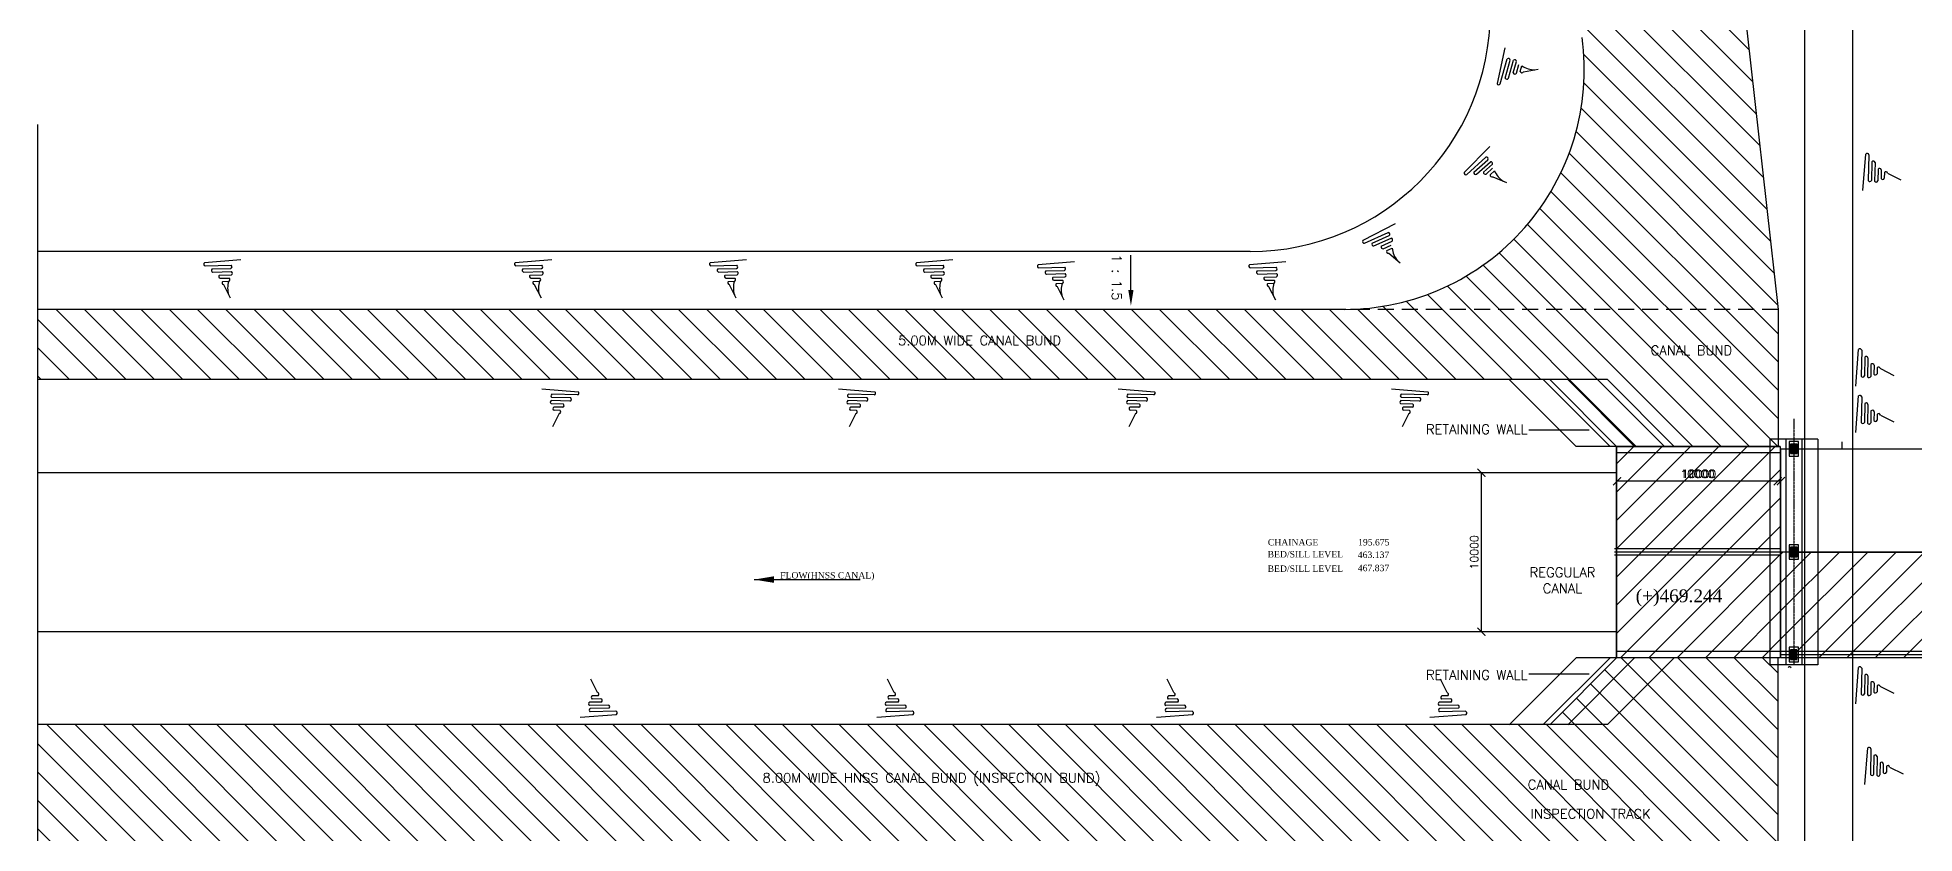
# Model space of a CAD drawing. Header units: inches. Extents: x -400915 to 515323, y 79868 to 577806.
# Drawn here: x -400915 to -283651, y 164311 to 214030 of the extents above; entities that cross this region are included whole.
import ezdxf
from ezdxf import colors
from ezdxf.entities.mleader import LeaderData, LeaderLine
from ezdxf.math import Vec2, Vec3

# ---------------------------------------------------------------- set-up
doc = ezdxf.new("R2010")
doc.units = ezdxf.units.IN
doc.header["$LTSCALE"] = 0.315
doc.header["$MEASUREMENT"] = 0
doc.linetypes.add('CENTER', pattern=[50.8, 31.75, -6.35, 6.35, -6.35])
doc.linetypes.add('HIDDEN', pattern=[9.525, 6.35, -3.175])
doc.layers.get('0').update_dxf_attribs({"color": 9})
for name, color, linetype in [('CL', 5, 'CENTER'), ('rec', 7, 'Continuous'), ('stru', 2, 'Continuous')]:
    doc.layers.add(name, color=color, linetype=linetype)
doc.layers.add('crass barrier', color=1, linetype='Continuous', lineweight=20)
doc.layers.add('STRUC', color=2, linetype='Continuous', lineweight=20)
doc.styles.add('ROMANS', font='ROMANS')
doc.styles.add('S1', font='ROMANS.shx')
doc.styles.get("Standard").update_dxf_attribs({"font": 'romantic.ttf'})
doc.linetypes.add('ZIGZAG', pattern='A,0.00254,-5.08,[131,ltypeshp.shx,S=5.08,R=0,X=-5.08,Y=0],-10.16,[131,ltypeshp.shx,S=5.08,R=180,X=5.08,Y=0],-5.08', length=20.32254)
doc.dimstyles.new('75', dxfattribs={"dimscale": 0, "dimtxt": 2.5, "dimasz": 2.5, "dimexe": 1.5, "dimexo": 1.5, "dimgap": 1, "dimtad": 1, "dimdec": 0, "dimzin": 0, "dimdsep": 46, "dimtxsty": 'ROMANS', "dimblk": 'ARCHTICK', "dimcen": -0.75, "dimclrd": 1, "dimclre": 1, "dimclrt": 3, "dimadec": 0, "dimazin": 0, "dimtfac": 1, "dimtdec": 0, "dimtofl": 0, "dimtmove": 0, "dimatfit": 3, "dimfxl": 1, "dimtolj": 1, "dimtzin": 0, "dimarcsym": 0})
doc.dimstyles.new('kri', dxfattribs={"dimtxt": 150, "dimasz": 125, "dimexe": 0.18, "dimexo": 0.0625, "dimgap": 0.09, "dimtad": 1, "dimdec": 0, "dimrnd": 1, "dimzin": 0, "dimdsep": 46, "dimtxsty": 'Standard', "dimblk": 'OBLIQUE', "dimcen": 0.09, "dimclrd": 1, "dimclre": 5, "dimclrt": 3, "dimadec": 0, "dimazin": 0, "dimtfac": 1, "dimtdec": 0, "dimtofl": 0, "dimtmove": 2, "dimatfit": 3, "dimfxl": 1, "dimtolj": 1, "dimtzin": 0, "dimarcsym": 0})
pattern_1 = [(135, (-513832, 0), (883.8835, 883.8835), [])]

# ---------------------------------------------------------------- blocks, each defined once
blk = doc.blocks.new('_ArchTick')
at = {"layer": 'crass barrier', "color": 0, "const_width": 0.15}
blk.add_lwpolyline([(-0.5, -0.5), (0.5, 0.5)], dxfattribs=at)
blk = doc.blocks.new('*D215')
at = {"layer": 'Defpoints', "color": 0, "linetype": 'Continuous', "transparency": 16777216}
for p in [(-310706, 186838), (-309500, 186838), (-309476, 176902)]:
    blk.add_point(p, dxfattribs=at)
at = {"layer": 'STRUC', "color": 1, "linetype": 'Continuous', "lineweight": -2, "transparency": 16777216}
for p, q in [((-309800, 186838), (-311006, 186838)), ((-310706, 176902), (-310706, 186838)), ((-309776, 176902), (-311006, 176902))]:
    blk.add_line(p, q, dxfattribs=at)
at = {"layer": 'STRUC', "color": 1, "linetype": 'Continuous', "lineweight": -2, "transparency": 16777216, "xscale": 500, "yscale": 500, "zscale": 500}
for p, rotation in [((-310706, 186838), 90), ((-310706, 176902), 270)]:
    blk.add_blockref('_ArchTick', p, dxfattribs=dict(at, rotation=rotation))
at = {"layer": 'STRUC', "color": 3, "linetype": 'Continuous', "transparency": 16777216, "insert": (-311156, 181870), "char_height": 500, "attachment_point": 5, "rotation": 90, "style": 'ROMANS'}
blk.add_mtext('\\A1;10000', dxfattribs=at)
blk = doc.blocks.new('*D193')
at = {"layer": 'Defpoints', "color": 0, "linetype": 'Continuous', "transparency": 16777216}
for p in [(-302232, 186318), (-302232, 186304), (-291996, 186319)]:
    blk.add_point(p, dxfattribs=at)
at = {"layer": 'STRUC', "color": 1, "linetype": 'Continuous', "lineweight": -2, "transparency": 16777216}
for p, q in [((-302232, 186604), (-302232, 186618)), ((-291996, 186318), (-302232, 186318)), ((-291996, 186019), (-291996, 186018))]:
    blk.add_line(p, q, dxfattribs=at)
at = {"layer": 'STRUC', "color": 1, "linetype": 'Continuous', "lineweight": -2, "transparency": 16777216, "xscale": 500, "yscale": 500, "zscale": 500, "rotation": 180}
blk.add_blockref('_ArchTick', (-302232, 186318), dxfattribs=at)
at = {"layer": 'STRUC', "color": 1, "linetype": 'Continuous', "lineweight": -2, "transparency": 16777216, "xscale": 500, "yscale": 500, "zscale": 500}
blk.add_blockref('_ArchTick', (-291996, 186318), dxfattribs=at)
at = {"layer": 'STRUC', "color": 3, "linetype": 'Continuous', "transparency": 16777216, "insert": (-297114, 186768), "char_height": 500, "attachment_point": 5, "style": 'ROMANS'}
blk.add_mtext('\\A1;10000', dxfattribs=at)
blk = doc.blocks.new('*D192')
at = {"layer": 'Defpoints', "color": 0, "linetype": 'Continuous', "transparency": 16777216}
for p in [(-302232, 186318), (-302232, 186304), (-292189, 186319)]:
    blk.add_point(p, dxfattribs=at)
at = {"layer": 'STRUC', "color": 1, "linetype": 'Continuous', "lineweight": -2, "transparency": 16777216}
for p, q in [((-302232, 186604), (-302232, 186618)), ((-292189, 186318), (-302232, 186318)), ((-292189, 186019), (-292189, 186018))]:
    blk.add_line(p, q, dxfattribs=at)
at = {"layer": 'STRUC', "color": 1, "linetype": 'Continuous', "lineweight": -2, "transparency": 16777216, "xscale": 500, "yscale": 500, "zscale": 500, "rotation": 180}
blk.add_blockref('_ArchTick', (-302232, 186318), dxfattribs=at)
at = {"layer": 'STRUC', "color": 1, "linetype": 'Continuous', "lineweight": -2, "transparency": 16777216, "xscale": 500, "yscale": 500, "zscale": 500}
blk.add_blockref('_ArchTick', (-292189, 186318), dxfattribs=at)
at = {"layer": 'STRUC', "color": 3, "linetype": 'Continuous', "transparency": 16777216, "insert": (-297211, 186768), "char_height": 500, "attachment_point": 5, "style": 'ROMANS'}
blk.add_mtext('\\A1;10000', dxfattribs=at)
blk = doc.blocks.new('_Oblique')
at = {"color": 0, "linetype": 'ByBlock', "lineweight": -2}
blk.add_line((-0.5, -0.5), (0.5, 0.5), dxfattribs=at)

msp = doc.modelspace()

# ---------------------------------------------------------------- hatches: boundary and pattern name
at = {"layer": 'rec', "linetype": 'HIDDEN', "ltscale": 500}
h = msp.add_hatch(dxfattribs=at)
h.set_pattern_fill('ANSI31', color=251, scale=10000, style=0)
h.set_pattern_definition(pattern_1)
h.paths.add_polyline_path([(-306391.7, 192671.9), (-400914.6, 192671.9), (-400914.6, 197047.9), (-319280, 197047.9), (-292167.3, 197047.9), (-292167.3, 188488), (-302232, 188488)])
h.paths.add_polyline_path([(-304411.6, 214030.3), (-310147.3, 257047.9), (-298880.8, 257047.9), (-292167.3, 197047.9), (-319280, 197047.9, 0.45359194)])
h.paths.add_polyline_path([(-299331.7, 235120.1), (-300446.3, 242276.6), (-301335.6, 242138.1), (-300220.9, 234981.6)], flags=24)
h = msp.add_hatch(dxfattribs=at)
h.set_pattern_fill('ANSI31', color=251, scale=10000, style=0)
h.paths.add_polyline_path([(-221664.8, 188488), (-211600, 188488), (-211600, 175288), (-221664.8, 175288)])
h.paths.add_polyline_path([(-302269.5, 188488), (-292033.5, 188488), (-292033.5, 175288), (-302269.5, 175288)])
at = {"layer": 'rec', "ltscale": 0.5}
h = msp.add_hatch(dxfattribs=at)
h.set_pattern_fill('ANSI31', color=3, scale=500, style=0)
h.set_pattern_definition([(45, (-328481.326, -97103.174), (-44.194174, 44.194174), [])])
h.paths.add_polyline_path([(-290986, 188638), (-291386, 188638), (-291386, 188038), (-290986, 188038)])
at = {"layer": 'rec', "linetype": 'HIDDEN', "ltscale": 500}
h = msp.add_hatch(dxfattribs=at)
h.set_pattern_fill('ANSI31', color=251, scale=10000, style=0)
h.paths.add_polyline_path([(-291996, 181913), (-221664.8, 181913), (-221664.8, 175288), (-291996, 175288)])
at = {"layer": 'rec', "ltscale": 0.5}
h = msp.add_hatch(dxfattribs=at)
h.set_pattern_fill('ANSI31', color=3, scale=500, style=0)
h.set_pattern_definition([(45, (-328481.326, -103553.174), (-44.194174, 44.194174), [])])
h.paths.add_polyline_path([(-290986, 182188), (-291386, 182188), (-291386, 181588), (-290986, 181588)])
at = {"layer": 'rec', "linetype": 'HIDDEN', "ltscale": 500}
h = msp.add_hatch(dxfattribs=at)
h.set_pattern_fill('ANSI31', color=251, scale=10000, style=0)
h.set_pattern_definition(pattern_1)
h.paths.add_polyline_path([(-400914.6, 171108.2), (-306387.6, 171108.2), (-302207.8, 175288), (-292167.3, 175288), (-292167.3, 163108.2), (-319280, 163108.2), (-400914.6, 163108.2)])
h.paths.add_polyline_path([(-319280, 163108.2), (-292167.3, 163108.2), (-298880.8, 103108.2), (-310147.3, 103108.2), (-304411.6, 146125.7, 0.45359194)])
h.paths.add_polyline_path([(-302081.5, 125174.5), (-303196.1, 118017.9), (-302306.8, 117879.4), (-301192.2, 125036)], flags=24)
at = {"layer": 'rec', "ltscale": 0.5}
h = msp.add_hatch(dxfattribs=at)
h.set_pattern_fill('ANSI31', color=3, scale=500, style=0)
h.set_pattern_definition([(45, (-328486.294, -109953.533), (-44.194174, 44.194174), [])])
h.paths.add_polyline_path([(-290991, 175787.7), (-291391, 175787.7), (-291391, 175187.7), (-290991, 175187.7)])

# ---------------------------------------------------------------- linework, layer by layer
for p, q in [((-292686, 188938), (-292686, 174838)), ((-289686, 188938), (-292686, 188938)), ((-289686, 188938), (-292686, 188938)), ((-291686, 188938), (-291686, 174838)), ((-290686, 188938), (-290686, 174838)), ((-289686, 188938), (-289686, 174838)), ((-293186.7, 188088.1), (-293189.3, 188088)), ((-293186.7, 188056.4), (-293189.3, 188056.4)), ((-288166, 188331.4), (-288166, 188781.4)), ((-293186.7, 175688), (-293189.3, 175688)), ((-289686, 174838), (-292686, 174838)), ((-289686, 174838), (-292686, 174838))]:
    msp.add_line(p, q)
at = {"layer": 'CL', "linetype": 'ByBlock'}
for p, q in [((-290526.6, 277508.5), (-290526.6, 86267.5)), ((-287526.6, 277508.5), (-287526.6, 86267.5)), ((-309527.6, 211141.6), (-309088.8, 212696.8)), ((-309223.2, 211498.6), (-308901.3, 212624.2)), ((-309022.6, 211483.9), (-308700.7, 212609.5)), ((-308717.2, 211823.6), (-308513.2, 212536.9)), ((-308516.6, 211808.8), (-308365.5, 212337.2)), ((-308280, 211907.9), (-308178, 212264.6)), ((-308079.4, 211893.2), (-307155, 212049.3)), ((-311625.9, 205477.2), (-310422.9, 206556)), ((-311177.6, 205615.8), (-310303.3, 206394.4)), ((-286498.3, 206706.5), (-286534.7, 205091)), ((-311016.1, 205496), (-310141.8, 206274.6)), ((-310576.3, 205619.5), (-310022.2, 206112.9)), ((-310414.8, 205499.7), (-310004.4, 205865.2)), ((-310161.9, 205456.8), (-309884.8, 205703.5)), ((-310000.3, 205337), (-309135.9, 204974.1)), ((-286311.9, 206275.9), (-286334.2, 205105.4)), ((-286115.8, 206231.2), (-286138.1, 205060.7)), ((-285923.4, 205816.9), (-285937.5, 205075.1)), ((-285727.3, 205772.2), (-285737.8, 205222.8)), ((-285530.2, 205608.1), (-285537.2, 205237.2)), ((-285334.1, 205563.4), (-284496.1, 205143.1)), ((-318006.2, 201183.7), (-316532.5, 201846.7)), ((-317537, 201179.8), (-316467.7, 201656.4)), ((-317419.5, 201016.7), (-316350.1, 201493.2)), ((-316962.9, 201000.9), (-316285.2, 201302.9)), ((-316845.4, 200837.7), (-316343.4, 201061.4)), ((-316617.4, 200720), (-316278.5, 200871)), ((-316499.8, 200556.9), (-315786.2, 199948.8)), ((-390437.7, 199766), (-388822.1, 199802.5)), ((-390007, 199579.6), (-388836.5, 199601.9)), ((-389962.3, 199383.6), (-388791.8, 199405.8)), ((-371022.4, 199766), (-369406.9, 199802.5)), ((-370591.8, 199579.6), (-369421.3, 199601.9)), ((-370547.1, 199383.6), (-369376.6, 199405.8)), ((-358842.5, 199766), (-357227, 199802.5)), ((-358411.9, 199579.6), (-357241.4, 199601.9)), ((-358367.2, 199383.6), (-357196.7, 199405.8)), ((-345955.4, 199766), (-344339.9, 199802.5)), ((-345524.8, 199579.6), (-344354.3, 199601.9)), ((-345480.1, 199383.6), (-344309.6, 199405.8)), ((-338358.2, 199641.5), (-336742.7, 199678)), ((-337927.6, 199455.1), (-336757.1, 199477.4)), ((-325144.4, 199641.5), (-323528.9, 199678)), ((-324713.8, 199455.1), (-323543.2, 199477.4)), ((-389548, 199191.1), (-388806.2, 199205.3)), ((-389503.3, 198995.1), (-388953.9, 199005.5)), ((-389339.2, 198797.9), (-388968.3, 198805)), ((-389294.5, 198601.8), (-388874.2, 197763.8)), ((-370132.8, 199191.1), (-369391, 199205.3)), ((-370088.1, 198995.1), (-369538.6, 199005.5)), ((-369923.9, 198797.9), (-369553, 198805)), ((-369879.2, 198601.8), (-369458.9, 197763.8)), ((-357952.9, 199191.1), (-357211.1, 199205.3)), ((-357908.2, 198995.1), (-357358.8, 199005.5)), ((-357744, 198797.9), (-357373.1, 198805)), ((-357699.4, 198601.8), (-357279, 197763.8)), ((-345065.8, 199191.1), (-344324, 199205.3)), ((-345021.1, 198995.1), (-344471.7, 199005.5)), ((-344857, 198797.9), (-344486.1, 198805)), ((-344812.3, 198601.8), (-344392, 197763.8)), ((-337882.9, 199259), (-336712.4, 199281.3)), ((-337468.6, 199066.6), (-336726.8, 199080.7)), ((-337423.9, 198870.6), (-336874.4, 198881)), ((-337259.7, 198673.4), (-336888.8, 198680.4)), ((-337215, 198477.3), (-336794.7, 197639.3)), ((-324669.1, 199259), (-323498.6, 199281.3)), ((-324254.7, 199066.6), (-323512.9, 199080.7)), ((-324210.1, 198870.6), (-323660.6, 198881)), ((-324045.9, 198673.4), (-323675, 198680.4)), ((-324001.2, 198477.3), (-323580.9, 197639.3)), ((-286941.6, 194491.7), (-286978, 192876.2)), ((-286755.1, 194061.1), (-286777.4, 192890.6)), ((-286559.1, 194016.4), (-286581.4, 192845.9)), ((-286366.7, 193602.1), (-286380.8, 192860.3)), ((-286170.6, 193557.4), (-286181.1, 193007.9)), ((-285973.4, 193393.2), (-285980.5, 193022.3)), ((-285777.4, 193348.5), (-284939.3, 192928.2)), ((-367648.8, 191324.8), (-368819.4, 191347.1)), ((-368063.2, 191132.4), (-368805, 191146.5)), ((-367173.5, 191707.3), (-368789.1, 191743.7)), ((-367604.1, 191520.9), (-368774.7, 191543.2)), ((-349117.7, 191324.8), (-350288.2, 191347.1)), ((-349532, 191132.4), (-350273.8, 191146.5)), ((-348642.4, 191707.3), (-350257.9, 191743.7)), ((-349073, 191520.9), (-350243.5, 191543.2)), ((-331653.3, 191324.8), (-332823.8, 191347.1)), ((-332067.6, 191132.4), (-332809.4, 191146.5)), ((-331178, 191707.3), (-332793.5, 191743.7)), ((-331608.6, 191520.9), (-332779.1, 191543.2)), ((-314574.9, 191324.8), (-315745.4, 191347.1)), ((-314989.2, 191132.4), (-315731, 191146.5)), ((-314099.6, 191707.3), (-315715.1, 191743.7)), ((-314530.2, 191520.9), (-315700.7, 191543.2)), ((-286941.6, 191592.3), (-286978, 189976.8)), ((-286755.1, 191161.7), (-286777.4, 189991.2)), ((-368316.7, 190543.1), (-368737, 189705.1)), ((-368107.9, 190936.3), (-368657.3, 190946.8)), ((-368272, 190739.2), (-368642.9, 190746.2)), ((-349785.6, 190543.1), (-350205.9, 189705.1)), ((-349576.7, 190936.3), (-350126.2, 190946.8)), ((-349740.9, 190739.2), (-350111.8, 190746.2)), ((-332321.2, 190543.1), (-332741.5, 189705.1)), ((-332112.3, 190936.3), (-332661.8, 190946.8)), ((-332276.5, 190739.2), (-332647.4, 190746.2)), ((-315242.8, 190543.1), (-315663.1, 189705.1)), ((-315033.9, 190936.3), (-315583.4, 190946.8)), ((-315198.1, 190739.2), (-315569, 190746.2)), ((-286559.1, 191117), (-286581.4, 189946.5)), ((-286366.7, 190702.7), (-286380.8, 189960.9)), ((-286170.6, 190658), (-286181.1, 190108.5)), ((-285973.4, 190493.8), (-285980.5, 190122.9)), ((-285777.4, 190449.1), (-284939.3, 190028.8)), ((-365923.6, 173112.1), (-366343.9, 173950.1)), ((-347392.5, 173112.1), (-347812.8, 173950.1)), ((-329928, 173112.1), (-330348.3, 173950.1)), ((-312849.6, 173112.1), (-313270, 173950.1)), ((-286941.6, 174628.9), (-286978, 173013.3)), ((-286755.1, 174198.2), (-286777.4, 173027.7)), ((-286559.1, 174153.5), (-286581.4, 172983)), ((-286366.7, 173739.2), (-286380.8, 172997.4)), ((-286170.6, 173694.5), (-286181.1, 173145.1)), ((-365670, 172522.8), (-366411.8, 172508.7)), ((-365714.7, 172718.8), (-366264.2, 172708.4)), ((-365878.9, 172916), (-366249.8, 172909)), ((-347138.9, 172522.8), (-347880.7, 172508.7)), ((-347183.6, 172718.8), (-347733.1, 172708.4)), ((-347347.8, 172916), (-347718.7, 172909)), ((-329674.5, 172522.8), (-330416.3, 172508.7)), ((-329719.2, 172718.8), (-330268.6, 172708.4)), ((-329883.3, 172916), (-330254.2, 172909)), ((-312596.1, 172522.8), (-313337.9, 172508.7)), ((-312640.8, 172718.8), (-313190.2, 172708.4)), ((-312805, 172916), (-313175.9, 172909)), ((-285973.4, 173530.4), (-285980.5, 173159.5)), ((-285777.4, 173485.7), (-284939.3, 173065.4)), ((-365255.7, 172330.4), (-366426.2, 172308.1)), ((-364780.4, 171947.9), (-366395.9, 171911.4)), ((-365211, 172134.3), (-366381.5, 172112)), ((-346724.6, 172330.4), (-347895.1, 172308.1)), ((-346249.3, 171947.9), (-347864.8, 171911.4)), ((-346679.9, 172134.3), (-347850.4, 172112)), ((-329260.2, 172330.4), (-330430.7, 172308.1)), ((-328784.9, 171947.9), (-330400.4, 171911.4)), ((-329215.5, 172134.3), (-330386, 172112)), ((-312181.8, 172330.4), (-313352.3, 172308.1)), ((-311706.5, 171947.9), (-313322, 171911.4)), ((-312137.1, 172134.3), (-313307.6, 172112)), ((-286367.4, 169603.7), (-286403.8, 167988.1)), ((-286180.9, 169173), (-286203.2, 168002.5)), ((-285984.9, 169128.4), (-286007.2, 167957.8)), ((-285792.5, 168714), (-285806.6, 167972.2)), ((-285596.4, 168669.3), (-285606.9, 168119.9)), ((-285399.2, 168505.2), (-285406.3, 168134.3)), ((-285203.2, 168460.5), (-284365.1, 168040.2))]:
    msp.add_line(p, q, dxfattribs=at)
at = {"layer": 'CL'}
msp.add_line((-291186, 190206.2), (-291186, 174838), dxfattribs=at)
msp.add_line((-291186, 190206.2), (-291186, 174838), dxfattribs=at)
at = {"layer": 'CL', "color": 1, "linetype": 'ByBlock', "ltscale": 0.5}
for p, q in [((-292029, 182088), (-302402, 182088)), ((-292029, 181688), (-302402, 181688))]:
    msp.add_line(p, q, dxfattribs=at)
at = {"layer": 'CL', "linetype": 'ByBlock'}
for points in [[(-309236.4, 213383.7), (-309728.6, 211154.9, 0.92283099), (-309728.6, 211154.9, -3.01467035)], [(-310179.9, 207215.3), (-311788.6, 205596, 0.92283099), (-311788.6, 205596, -3.01467035)], [(-286877.2, 204477.5), (-286694.3, 206752.7, -0.92283099), (-286694.3, 206752.7, 3.01467035)], [(-316101, 202401.1), (-318125.1, 201346.3, 0.92283099), (-318125.1, 201346.3, -3.01467035)], [(-388208.7, 200145), (-390483.8, 199962.1, 0.92283099), (-390483.8, 199962.1, -3.01467035)], [(-368793.4, 200145), (-371068.6, 199962.1, 0.92283099), (-371068.6, 199962.1, -3.01467035)], [(-356613.5, 200145), (-358888.7, 199962.1, 0.92283099), (-358888.7, 199962.1, -3.01467035)], [(-343726.4, 200145), (-346001.6, 199962.1, 0.92283099), (-346001.6, 199962.1, -3.01467035)], [(-336129.2, 200020.5), (-338404.4, 199837.5, 0.92283099), (-338404.4, 199837.5, -3.01467035)], [(-322915.4, 200020.5), (-325190.6, 199837.5, 0.92283099), (-325190.6, 199837.5, -3.01467035)], [(-287320.5, 192262.7), (-287137.6, 194537.9, -0.92283099), (-287137.6, 194537.9, 3.01467035)], [(-369402.5, 192086.2), (-367127.3, 191903.3, -0.92283099), (-367127.3, 191903.3, 3.01467035)], [(-350871.4, 192086.2), (-348596.2, 191903.3, -0.92283099), (-348596.2, 191903.3, 3.01467035)], [(-333407, 192086.2), (-331131.8, 191903.3, -0.92283099), (-331131.8, 191903.3, 3.01467035)], [(-316328.6, 192086.2), (-314053.4, 191903.3, -0.92283099), (-314053.4, 191903.3, 3.01467035)], [(-287320.5, 189363.3), (-287137.6, 191638.5, -0.92283099), (-287137.6, 191638.5, 3.01467035)], [(-287320.5, 172399.9), (-287137.6, 174675, -0.92283099), (-287137.6, 174675, 3.01467035)], [(-367009.4, 171568.9), (-364734.2, 171751.8, 0.92283099), (-364734.2, 171751.8, -3.01467035)], [(-348478.3, 171568.9), (-346203.1, 171751.8, 0.92283099), (-346203.1, 171751.8, -3.01467035)], [(-331013.9, 171568.9), (-328738.7, 171751.8, 0.92283099), (-328738.7, 171751.8, -3.01467035)], [(-313935.5, 171568.9), (-311660.3, 171751.8, 0.92283099), (-311660.3, 171751.8, -3.01467035)], [(-286746.3, 167374.7), (-286563.4, 169649.9, -0.92283099), (-286563.4, 169649.9, 3.01467035)]]:
    msp.add_lwpolyline(points, format="xyb", dxfattribs=at)
for centre, radius, start, end in [((-309011.3, 212618.6), 110.1, 2.912983, 134.784606), ((-308623.2, 212531.3), 110.1, 2.912983, 134.784606), ((-307374.2, 213413.8), 1402.4, 235.02993, 270.113947), ((-309625, 211192.3), 110.1, 199.856893, 331.728517), ((-309119.6, 211536), 110.1, 199.856893, 331.728517), ((-308613.6, 211861), 110.1, 199.856893, 331.728517), ((-308176.4, 211945.4), 110.1, 199.856893, 331.728517), ((-310399.2, 206448.5), 110.1, 330.55411, 102.425734), ((-286606.3, 206686.6), 110.1, 11.223685, 143.095308), ((-311681.1, 205572.1), 110.1, 167.498021, 299.369644), ((-311070.1, 205592), 110.1, 167.498021, 299.369644), ((-310468.8, 205595.7), 110.1, 167.498021, 299.369644), ((-310054.4, 205432.9), 110.1, 167.498021, 299.369644), ((-310118.1, 206167), 110.1, 330.55411, 102.425734), ((-308590.8, 206244), 1402.4, 202.671057, 237.755075), ((-286223.8, 206209.8), 110.1, 11.223685, 143.095308), ((-285835.4, 205750.8), 110.1, 11.223685, 143.095308), ((-285640.7, 205274.8), 110.1, 208.167595, 340.039219), ((-285442.1, 205541.9), 110.1, 11.223685, 143.095308), ((-286437.7, 205143), 110.1, 208.167595, 340.039219), ((-286041, 205112.7), 110.1, 208.167595, 340.039219), ((-316542.6, 201737), 110.1, 312.889771, 84.761395), ((-318029.9, 201290.9), 110.1, 149.833681, 281.705305), ((-317441.8, 201124.5), 110.1, 149.833681, 281.705305), ((-316867.7, 200945.5), 110.1, 149.833681, 281.705305), ((-316522.2, 200664.7), 110.1, 149.833681, 281.705305), ((-316360.2, 201383.5), 110.1, 312.889771, 84.761395), ((-314881.5, 200993.4), 1402.4, 185.006718, 220.090736), ((-390417.7, 199874), 110.1, 126.904692, 258.776315), ((-389940.9, 199491.6), 110.1, 126.904692, 258.776315), ((-388874.1, 199705.4), 110.1, 289.960781, 61.832405), ((-388843.8, 199308.8), 110.1, 289.960781, 61.832405), ((-371002.5, 199874), 110.1, 126.904692, 258.776315), ((-370525.7, 199491.6), 110.1, 126.904692, 258.776315), ((-369458.9, 199705.4), 110.1, 289.960781, 61.832405), ((-369428.6, 199308.8), 110.1, 289.960781, 61.832405), ((-358822.6, 199874), 110.1, 126.904692, 258.776315), ((-358345.8, 199491.6), 110.1, 126.904692, 258.776315), ((-357279, 199705.4), 110.1, 289.960781, 61.832405), ((-357248.7, 199308.8), 110.1, 289.960781, 61.832405), ((-345935.5, 199874), 110.1, 126.904692, 258.776315), ((-345458.7, 199491.6), 110.1, 126.904692, 258.776315), ((-344391.9, 199705.4), 110.1, 289.960781, 61.832405), ((-344361.6, 199308.8), 110.1, 289.960781, 61.832405), ((-338338.3, 199749.5), 110.1, 126.904692, 258.776315), ((-337861.5, 199367), 110.1, 126.904692, 258.776315), ((-336794.7, 199580.9), 110.1, 289.960781, 61.832405), ((-325124.4, 199749.5), 110.1, 126.904692, 258.776315), ((-324647.6, 199367), 110.1, 126.904692, 258.776315), ((-323580.8, 199580.9), 110.1, 289.960781, 61.832405), ((-389481.9, 199103.1), 110.1, 126.904692, 258.776315), ((-389273.1, 198709.8), 110.1, 126.904692, 258.776315), ((-387634, 198373.4), 1402.4, 162.077728, 197.161746), ((-389005.9, 198908.5), 110.1, 289.960781, 61.832405), ((-370066.7, 199103.1), 110.1, 126.904692, 258.776315), ((-369857.8, 198709.8), 110.1, 126.904692, 258.776315), ((-368218.7, 198373.4), 1402.4, 162.077728, 197.161746), ((-369590.6, 198908.5), 110.1, 289.960781, 61.832405), ((-357886.8, 199103.1), 110.1, 126.904692, 258.776315), ((-357677.9, 198709.8), 110.1, 126.904692, 258.776315), ((-356038.8, 198373.4), 1402.4, 162.077728, 197.161746), ((-357410.7, 198908.5), 110.1, 289.960781, 61.832405), ((-344999.7, 199103.1), 110.1, 126.904692, 258.776315), ((-344790.8, 198709.8), 110.1, 126.904692, 258.776315), ((-343151.7, 198373.4), 1402.4, 162.077728, 197.161746), ((-344523.6, 198908.5), 110.1, 289.960781, 61.832405), ((-337402.4, 198978.6), 110.1, 126.904692, 258.776315), ((-337193.6, 198585.3), 110.1, 126.904692, 258.776315), ((-335554.5, 198248.9), 1402.4, 162.077728, 197.161746), ((-336926.4, 198783.9), 110.1, 289.960781, 61.832405), ((-336764.4, 199184.2), 110.1, 289.960781, 61.832405), ((-324188.6, 198978.6), 110.1, 126.904692, 258.776315), ((-323979.8, 198585.3), 110.1, 126.904692, 258.776315), ((-322340.7, 198248.9), 1402.4, 162.077728, 197.161746), ((-323712.6, 198783.9), 110.1, 289.960781, 61.832405), ((-323550.5, 199184.2), 110.1, 289.960781, 61.832405), ((-287049.5, 194471.8), 110.1, 11.223685, 143.095308), ((-286667.1, 193995), 110.1, 11.223685, 143.095308), ((-286278.6, 193535.9), 110.1, 11.223685, 143.095308), ((-286880.9, 192928.2), 110.1, 208.167595, 340.039219), ((-286484.3, 192897.9), 110.1, 208.167595, 340.039219), ((-286084, 193059.9), 110.1, 208.167595, 340.039219), ((-285885.4, 193327.1), 110.1, 11.223685, 143.095308), ((-368767.4, 191250), 110.1, 118.167595, 250.039219), ((-368737.1, 191646.7), 110.1, 118.167595, 250.039219), ((-367670.3, 191432.8), 110.1, 281.223685, 53.095308), ((-367193.5, 191815.3), 110.1, 281.223685, 53.095308), ((-350236.3, 191250), 110.1, 118.167595, 250.039219), ((-350206, 191646.7), 110.1, 118.167595, 250.039219), ((-349139.1, 191432.8), 110.1, 281.223685, 53.095308), ((-348662.3, 191815.3), 110.1, 281.223685, 53.095308), ((-332771.8, 191250), 110.1, 118.167595, 250.039219), ((-332741.5, 191646.7), 110.1, 118.167595, 250.039219), ((-331674.7, 191432.8), 110.1, 281.223685, 53.095308), ((-331197.9, 191815.3), 110.1, 281.223685, 53.095308), ((-315693.4, 191250), 110.1, 118.167595, 250.039219), ((-315663.1, 191646.7), 110.1, 118.167595, 250.039219), ((-314596.3, 191432.8), 110.1, 281.223685, 53.095308), ((-314119.5, 191815.3), 110.1, 281.223685, 53.095308), ((-287049.5, 191572.4), 110.1, 11.223685, 143.095308), ((-286667.1, 191095.6), 110.1, 11.223685, 143.095308), ((-368605.3, 190849.7), 110.1, 118.167595, 250.039219), ((-368338.1, 190651.1), 110.1, 281.223685, 53.095308), ((-368129.3, 191044.4), 110.1, 281.223685, 53.095308), ((-350074.2, 190849.7), 110.1, 118.167595, 250.039219), ((-349807, 190651.1), 110.1, 281.223685, 53.095308), ((-349598.2, 191044.4), 110.1, 281.223685, 53.095308), ((-332609.8, 190849.7), 110.1, 118.167595, 250.039219), ((-332342.6, 190651.1), 110.1, 281.223685, 53.095308), ((-332133.7, 191044.4), 110.1, 281.223685, 53.095308), ((-315531.4, 190849.7), 110.1, 118.167595, 250.039219), ((-315264.2, 190651.1), 110.1, 281.223685, 53.095308), ((-315055.4, 191044.4), 110.1, 281.223685, 53.095308), ((-286880.9, 190028.8), 110.1, 208.167595, 340.039219), ((-286278.6, 190636.5), 110.1, 11.223685, 143.095308), ((-286084, 190160.5), 110.1, 208.167595, 340.039219), ((-285885.4, 190427.7), 110.1, 11.223685, 143.095308), ((-286484.3, 189998.5), 110.1, 208.167595, 340.039219), ((-291461.4, 174608.9), 110.1, 11.223685, 143.095308), ((-287049.5, 174608.9), 110.1, 11.223685, 143.095308), ((-286667.1, 174132.1), 110.1, 11.223685, 143.095308), ((-286278.6, 173673.1), 110.1, 11.223685, 143.095308), ((-285885.4, 173464.3), 110.1, 11.223685, 143.095308), ((-366374.3, 172405.1), 110.1, 109.960781, 241.832405), ((-366212.2, 172805.5), 110.1, 109.960781, 241.832405), ((-365945, 173004.1), 110.1, 306.904692, 78.776315), ((-365736.2, 172610.8), 110.1, 306.904692, 78.776315), ((-347843.1, 172405.1), 110.1, 109.960781, 241.832405), ((-347681.1, 172805.5), 110.1, 109.960781, 241.832405), ((-347413.9, 173004.1), 110.1, 306.904692, 78.776315), ((-347205, 172610.8), 110.1, 306.904692, 78.776315), ((-330378.7, 172405.1), 110.1, 109.960781, 241.832405), ((-330216.7, 172805.5), 110.1, 109.960781, 241.832405), ((-329949.5, 173004.1), 110.1, 306.904692, 78.776315), ((-329740.6, 172610.8), 110.1, 306.904692, 78.776315), ((-313300.3, 172405.1), 110.1, 109.960781, 241.832405), ((-313138.3, 172805.5), 110.1, 109.960781, 241.832405), ((-312871.1, 173004.1), 110.1, 306.904692, 78.776315), ((-312662.2, 172610.8), 110.1, 306.904692, 78.776315), ((-286880.9, 173065.3), 110.1, 208.167595, 340.039219), ((-286484.3, 173035), 110.1, 208.167595, 340.039219), ((-286084, 173197.1), 110.1, 208.167595, 340.039219), ((-366344, 172008.5), 110.1, 109.960781, 241.832405), ((-365277.2, 172222.3), 110.1, 306.904692, 78.776315), ((-364800.3, 171839.9), 110.1, 306.904692, 78.776315), ((-347812.8, 172008.5), 110.1, 109.960781, 241.832405), ((-346746, 172222.3), 110.1, 306.904692, 78.776315), ((-346269.2, 171839.9), 110.1, 306.904692, 78.776315), ((-330348.4, 172008.5), 110.1, 109.960781, 241.832405), ((-329281.6, 172222.3), 110.1, 306.904692, 78.776315), ((-328804.8, 171839.9), 110.1, 306.904692, 78.776315), ((-313270, 172008.5), 110.1, 109.960781, 241.832405), ((-312203.2, 172222.3), 110.1, 306.904692, 78.776315), ((-311726.4, 171839.9), 110.1, 306.904692, 78.776315), ((-286475.3, 169583.7), 110.1, 11.223685, 143.095308), ((-286092.9, 169106.9), 110.1, 11.223685, 143.095308), ((-286306.7, 168040.1), 110.1, 208.167595, 340.039219), ((-285910.1, 168009.8), 110.1, 208.167595, 340.039219), ((-285704.4, 168647.9), 110.1, 11.223685, 143.095308), ((-285509.8, 168171.9), 110.1, 208.167595, 340.039219), ((-285311.2, 168439.1), 110.1, 11.223685, 143.095308)]:
    msp.add_arc(centre, radius, start, end, dxfattribs=at)
at = {"layer": 'rec', "ltscale": 0.5}
for p, q in [((-298880.8, 257047.9), (-292167.3, 197047.9)), ((-325147.3, 200667.9), (-400914.6, 200667.9)), ((-319280, 197047.9), (-400914.6, 197047.9)), ((-292167.3, 197047.9), (-292167.3, 188488)), ((-302833.4, 192671.9), (-400914.6, 192671.9)), ((-302269.5, 188488), (-302269.5, 175288)), ((-292029, 188458.2), (-292029, 188487)), ((-292029, 175288), (-292029, 188487)), ((-291996, 175488), (-291996, 188338)), ((-302269.5, 175288), (-304790.8, 175288)), ((-292167.3, 163108.2), (-292167.3, 175288)), ((-221836, 175688), (-291996, 175688)), ((-302829.3, 171108.2), (-400914.6, 171108.2))]:
    msp.add_line(p, q, dxfattribs=at)
at = {"layer": 'rec', "linetype": 'ZIGZAG', "ltscale": 0.5}
msp.add_line((-400914.6, 208595.7), (-400914.6, 154773.8), dxfattribs=at)
at = {"layer": 'rec', "linetype": 'HIDDEN', "ltscale": 500}
msp.add_line((-292167.3, 197047.9), (-319280, 197047.9), dxfattribs=at)
at = {"layer": 'rec', "linetype": 'CENTER', "ltscale": 0.5}
for p, q in [((-291996, 188338), (-221836, 188338)), ((-291186, 181888), (-302402, 181888)), ((-291166, 181888), (-222666, 181888)), ((-291996, 175488), (-291186, 175488)), ((-291186, 175488), (-221836, 175488))]:
    msp.add_line(p, q, dxfattribs=at)
at = {"layer": 'rec', "ltscale": 0.5}
for points in [[(-302269.5, 188488), (-292033.5, 188488), (-292033.5, 175288), (-302269.5, 175288)], [(-291486, 187888), (-290886, 187888), (-290886, 188788), (-291486, 188788)], [(-290986, 188638), (-291386, 188638), (-291386, 188038), (-290986, 188038)], [(-291996, 181913), (-221664.8, 181913), (-221664.8, 175288), (-291996, 175288)], [(-291486, 181438), (-290886, 181438), (-290886, 182338), (-291486, 182338)], [(-290986, 182188), (-291386, 182188), (-291386, 181588), (-290986, 181588)], [(-291486, 175038), (-290886, 175038), (-290886, 175938), (-291486, 175938)], [(-290991, 175787.7), (-291391, 175787.7), (-291391, 175187.7), (-290991, 175187.7)]]:
    msp.add_lwpolyline(points, close=True, dxfattribs=at)
for centre, end in [((-325147.3, 215667.9), 0), ((-319280, 212047.9), 7.594643)]:
    msp.add_arc(centre, 15000, 270, end, dxfattribs=at)
at = {"layer": 'stru'}
for p, q in [((-304790.8, 188488), (-308974.8, 192671.9)), ((-302669.5, 188488), (-306849.4, 192667.9)), ((-302269.5, 188488), (-306429.2, 192671.9)), ((-301141.4, 188488), (-305301.1, 192671.9)), ((-298673.7, 188488), (-302833.4, 192671.9)), ((-302269.5, 188488), (-304790.8, 188488)), ((-292033.5, 188488), (-302269.5, 188488)), ((-292033.5, 188088), (-302269.5, 188088)), ((-302232, 186838), (-400914.6, 186838)), ((-302232, 176902.3), (-400914.6, 176902.3)), ((-304790.8, 175288), (-308974.8, 171104.1)), ((-302669.5, 175288), (-306849.4, 171108.2)), ((-302669.5, 175288), (-306849.4, 171108.2)), ((-302269.5, 175288), (-306429.2, 171104.1)), ((-301141.4, 175288), (-305301.1, 171104.1)), ((-298673.7, 175288), (-302829.3, 171108.2)), ((-292033.5, 175688), (-302269.5, 175688)), ((-292033.5, 175288), (-302269.5, 175288))]:
    msp.add_line(p, q, dxfattribs=at)

# ---------------------------------------------------------------- texts
for s, p in [('BED/SILL LEVEL', (-324064.6, 181553.4)), ('CHAINAGE', (-324049.2, 182303.2)), ('463.137', (-318428.7, 181522.1)), ('195.675', (-318413.3, 182303.2)), ('FLOW(HNSS CANAL)', (-354519.2, 180237.1)), ('BED/SILL LEVEL', (-324064.6, 180651.9)), ('467.837', (-318428.7, 180695.7))]:
    msp.add_text(s, height=400, dxfattribs=at).set_placement(p)
at = {"layer": 'stru', "color": 1}
msp.add_text('(+)469.244', height=800, dxfattribs=at).set_placement((-301066.7, 178757.3))
at = {"layer": 'stru', "insert": (-333789.1, 200483.6), "char_height": 600, "width": 155274.456, "attachment_point": 7, "rotation": 270, "style": 'S1'}
msp.add_mtext('1 : 1.5', dxfattribs=at)
at = {"layer": 'stru', "char_height": 600, "style": 'S1'}
for s, insert, width, attachment_point in [('5.00M WIDE CANAL BUND', (-347153.1, 195406.4), 155274.456, 1), ('CANAL BUND', (-300133, 194788), 155274.456, 1), ('RETAINING WALL', (-310991.8, 189858.7), 7695.501, 2), ('REGGULAR \\PCANAL', (-305639.3, 180922.4), 4991.723, 2), ('RETAINING WALL', (-310991.8, 173917.3), 7695.501, 8), ('8.00M WIDE HNSS CANAL BUND (INSPECTION BUND)', (-355623.6, 168087.6), 155274.456, 1), ('CANAL BUND', (-307812.2, 167663.9), 155274.456, 1), ('INSPECTION TRACK', (-307629.4, 165837.6), 155274.456, 1)]:
    msp.add_mtext(s, dxfattribs=dict(at, insert=insert, width=width, attachment_point=attachment_point))

# ---------------------------------------------------------------- dimensions: what is measured, and where the dimension line sits
at = {"layer": 'STRUC', "linetype": 'Continuous'}
for base, p1, p2, angle, picture, middle in [((-310705.7, 186838), (-309476.5, 176902.3), (-309499.8, 186838), 90, '*D215', (-311155.7, 181870.2)), ((-302232, 186317.7), (-291996, 186319.2), (-302232, 186303.6), 180, '*D193', (-297114, 186767.7)), ((-302232, 186317.7), (-292189.4, 186319.2), (-302232, 186303.6), 180, '*D192', (-297210.7, 186767.7))]:
    dim = msp.add_linear_dim(base=base, p1=p1, p2=p2, angle=angle, text='10000', dimstyle='75', override={"dimscale": 200, "dimtmove": 2}, dxfattribs=at)
    dim.commit()
    dim.dimension.update_dxf_attribs({"geometry": picture, "text_midpoint": middle})

# ---------------------------------------------------------------- leaders
at = {"layer": 'rec', "ltscale": 0.5}
for points, override in [([(-303977.3, 189505.1), (-307747.4, 189505.1)], {"dimgap": 0.09, "dimtad": 0}), ([(-356149.6, 180171), (-349514.8, 180171)], {"dimasz": 1250, "dimgap": 0.09, "dimtad": 0}), ([(-303977.3, 174270.9), (-307747.4, 174270.9)], {"dimgap": 0.09, "dimtad": 0})]:
    msp.add_leader(points, dimstyle='kri', override=override, dxfattribs=at)
ml = msp.add_multileader_mtext('Standard', dxfattribs=at)
ml.set_content(' ', color=256)
ml.set_leader_properties()
ml.build(insert=Vec2(0, 0))
ml.multileader.update_dxf_attribs({"text_right_attachment_type": 6, "dogleg_length": 0.36, "arrow_head_size": 1000})
ctx = ml.context
ctx.base_point, ctx.char_height, ctx.arrow_head_size, ctx.landing_gap_size, ctx.plane_origin = Vec3(-332605.3, 200429.8), 0.18, 1000, 0.09, Vec3(-332604.6, 197266.7)
ctx.right_attachment = 6
notes = []
notes.append((ctx, [(0, (1, 1, 0), (-332604.6, 200429.8), (-1, 0), 0.36, [(0, [(-332604.6, 197266.7)], 0, [])])]))
ctx.mtext.insert, ctx.mtext.flow_direction = Vec3(-332605.3, 200429.9), 5
for ctx, leaders in notes:
    for number, flags, end, landing, length, lines in leaders:
        leader = LeaderData()
        leader.index, (leader.has_last_leader_line, leader.has_dogleg_vector, leader.attachment_direction) = number, flags
        leader.last_leader_point, leader.dogleg_vector, leader.dogleg_length = Vec3(end), Vec3(landing), length
        for number, points, colour, breaks in lines:
            line = LeaderLine()
            line.index, line.vertices, line.color, line.breaks = number, Vec3.list(points), colors.encode_raw_color(colour), breaks
            leader.lines.append(line)
        ctx.leaders.append(leader)

doc.saveas('drawing.dxf')
